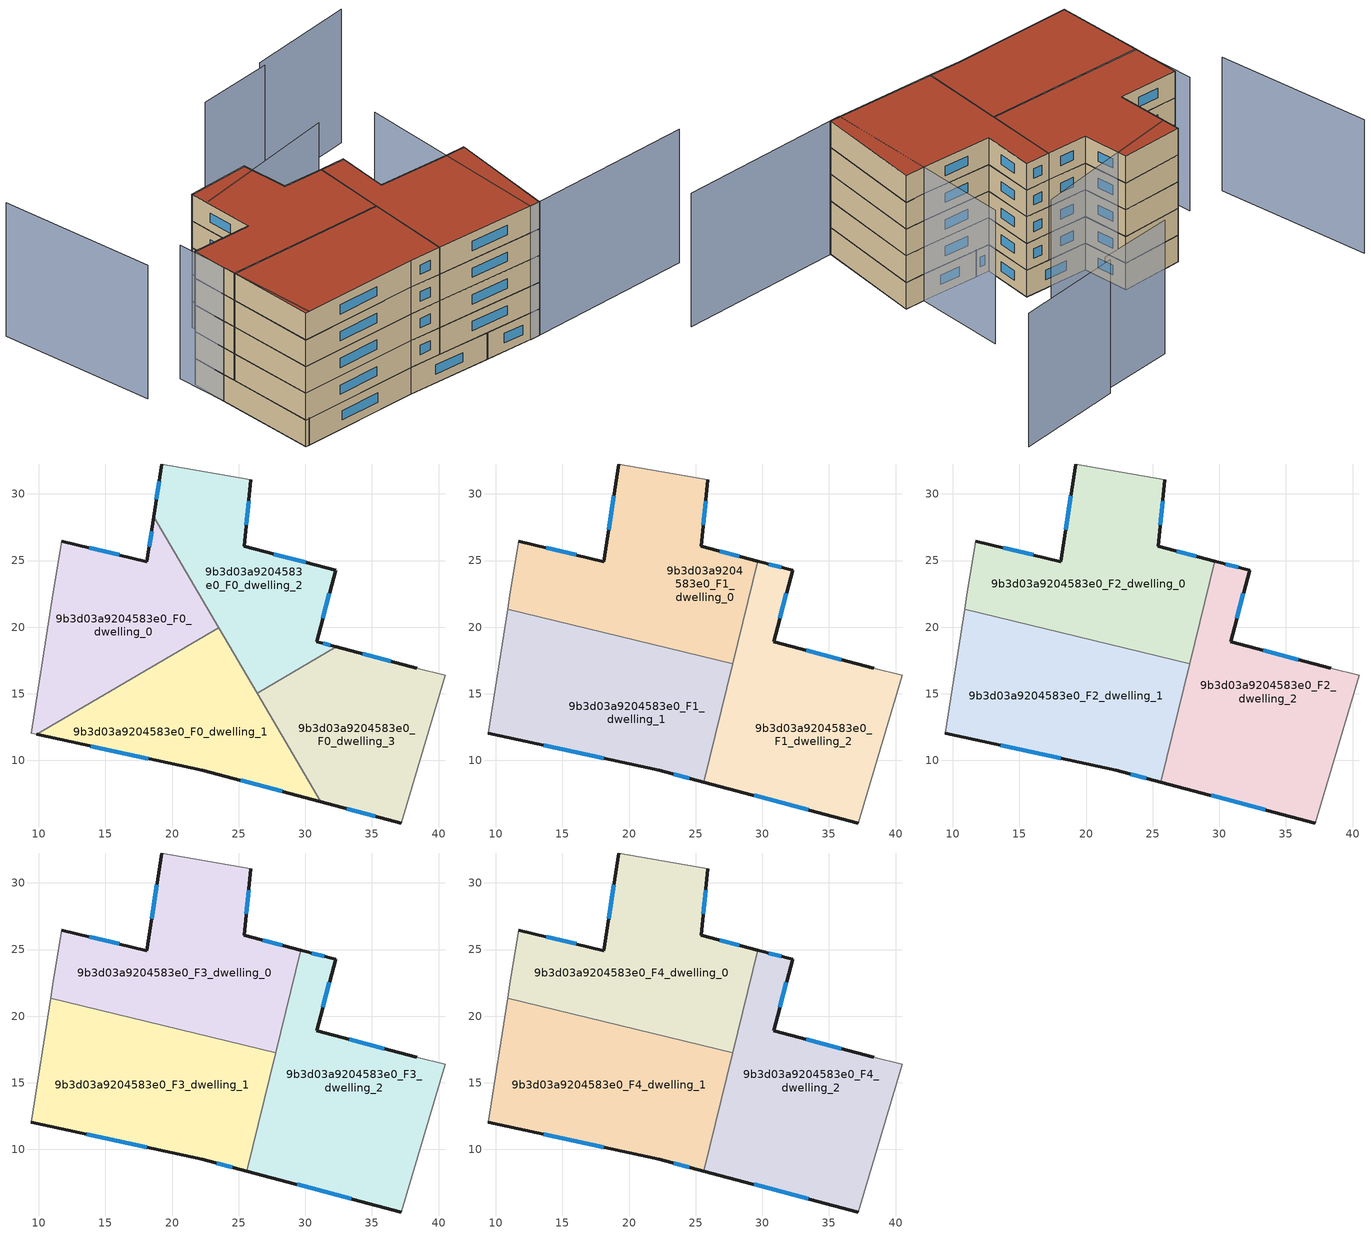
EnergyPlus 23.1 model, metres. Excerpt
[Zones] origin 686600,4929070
9b3d03a9204583e0_F0_dwelling_0
 floor ground (EU_floor_Construction): 23.51,19.96 18.63,28.3 18.1,24.92 11.71,26.46 11.09,22.67 9.44,12.04 9.85,11.96 z0
 wall outside (EU_wall_Construction): 11.71,26.46 18.1,24.92 18.63,28.3 z0:3
 wall adiabatic (EU_wall_Construction): 9.85,11.96 9.44,12.04 11.09,22.67 11.71,26.46 z0:3
 wall to 9b3d03a9204583e0_F0_dwelling_1 (EU_wall_Construction): 23.51,19.96 9.85,11.96 z0:3
 wall to 9b3d03a9204583e0_F0_dwelling_2 (EU_wall_Construction): 18.63,28.3 23.51,19.96 z0:3
 window (EU_Window_Construction): 13.79,25.96 16.02,25.43 / 18.27,26.02 18.46,27.21 z0.98:2.02
9b3d03a9204583e0_F0_dwelling_1
 floor ground (EU_floor_Construction): 31.16,6.91 23.51,19.96 9.85,11.96 22.26,9.26 z0
 wall outside (EU_wall_Construction): 31.16,6.91 22.26,9.26 9.85,11.96 z0:3
 wall to 9b3d03a9204583e0_F0_dwelling_3 (EU_wall_Construction): 26.39,15.05 31.16,6.91 z0:3
 wall to 9b3d03a9204583e0_F0_dwelling_2 (EU_wall_Construction): 23.51,19.96 26.39,15.05 z0:3
 window (EU_Window_Construction): 18.22,10.14 13.88,11.08 / 28.26,7.67 25.15,8.5 z0.98:2.02
9b3d03a9204583e0_F0_dwelling_2
 floor ground (EU_floor_Construction): 32.33,18.53 30.86,18.92 32.27,24.27 25.42,26.06 25.9,31.06 19.23,32.24 18.63,28.3 26.39,15.05 z0
 wall outside (EU_wall_Construction): 18.63,28.3 19.23,32.24 / 25.9,31.06 25.42,26.06 32.27,24.27 30.86,18.92 32.33,18.53 z0:3
 wall to 9b3d03a9204583e0_F0_dwelling_3 (EU_wall_Construction): 32.33,18.53 26.39,15.05 z0:3
 wall adiabatic (EU_wall_Construction): 19.23,32.24 25.9,31.06 z0:3
 window (EU_Window_Construction): 31.34,18.8 31.85,18.66 / 18.82,29.59 19.04,30.96 / 25.74,29.44 25.57,27.69 / 27.64,25.48 30.04,24.86 / 31.81,22.53 31.32,20.66 z0.98:2.02
9b3d03a9204583e0_F0_dwelling_3
 floor ground (EU_floor_Construction): 37.19,5.3 40.49,16.4 38.36,16.9 32.33,18.53 26.39,15.05 31.16,6.91 z0
 wall outside (EU_wall_Construction): 37.19,5.3 31.16,6.91 / 32.33,18.53 38.36,16.9 z0:3
 wall adiabatic (EU_wall_Construction): 38.36,16.9 40.49,16.4 37.19,5.3 z0:3
 window (EU_Window_Construction): 35.23,5.83 33.12,6.38 / 34.29,18 36.4,17.43 z0.98:2.02
9b3d03a9204583e0_F1_dwelling_0
 floor to 9b3d03a9204583e0_F0_dwelling_0 (EU_floor_Construction): 23.51,19.96 18.63,28.3 18.1,24.92 11.71,26.46 11.09,22.67 10.88,21.34 21.48,18.77 z3
 floor to 9b3d03a9204583e0_F0_dwelling_2 (EU_floor_Construction): 27.77,17.24 29.65,24.96 25.42,26.06 25.9,31.06 19.23,32.24 18.63,28.3 24.66,17.99 z3
 floor to 9b3d03a9204583e0_F0_dwelling_1 (EU_floor_Construction): 24.66,17.99 23.51,19.96 21.48,18.77 z3
 wall outside (EU_wall_Construction): 25.9,31.06 25.42,26.06 29.65,24.96 / 11.71,26.46 18.1,24.92 19.23,32.24 z3:6
 wall adiabatic (EU_wall_Construction): 19.23,32.24 25.9,31.06 / 10.88,21.34 11.09,22.67 11.71,26.46 z3:6
 wall to 9b3d03a9204583e0_F1_dwelling_1 (EU_wall_Construction): 27.77,17.24 10.88,21.34 z3:6
 wall to 9b3d03a9204583e0_F1_dwelling_2 (EU_wall_Construction): 29.65,24.96 27.77,17.24 z3:6
 window (EU_Window_Construction): 18.47,27.31 18.87,29.86 / 25.74,29.44 25.57,27.69 / 26.79,25.7 28.27,25.32 / 13.79,25.96 16.02,25.43 z3.98:5.02
9b3d03a9204583e0_F1_dwelling_1
 floor to 9b3d03a9204583e0_F0_dwelling_1 (EU_floor_Construction): 25.62,8.37 26.99,14.02 24.66,17.99 21.48,18.77 9.85,11.96 22.26,9.26 z3
 floor to 9b3d03a9204583e0_F0_dwelling_0 (EU_floor_Construction): 21.48,18.77 10.88,21.34 9.44,12.04 9.85,11.96 z3
 floor to 9b3d03a9204583e0_F0_dwelling_2 (EU_floor_Construction): 27.38,15.63 27.77,17.24 24.66,17.99 26.39,15.05 z3
 floor to 9b3d03a9204583e0_F0_dwelling_3 (EU_floor_Construction): 26.99,14.02 27.38,15.63 26.39,15.05 z3
 wall outside (EU_wall_Construction): 25.62,8.37 22.26,9.26 9.44,12.04 z3:6
 wall adiabatic (EU_wall_Construction): 9.44,12.04 10.88,21.34 z3:6
 wall to 9b3d03a9204583e0_F1_dwelling_2 (EU_wall_Construction): 27.77,17.24 25.62,8.37 z3:6
 window (EU_Window_Construction): 18.09,10.17 13.6,11.14 / 24.53,8.66 23.35,8.97 z3.98:5.02
9b3d03a9204583e0_F1_dwelling_2
 floor to 9b3d03a9204583e0_F0_dwelling_2 (EU_floor_Construction): 32.33,18.53 30.86,18.92 32.27,24.27 29.65,24.96 27.38,15.63 z3
 floor to 9b3d03a9204583e0_F0_dwelling_3 (EU_floor_Construction): 37.19,5.3 40.49,16.4 38.36,16.9 32.33,18.53 27.38,15.63 26.99,14.02 31.16,6.91 z3
 floor to 9b3d03a9204583e0_F0_dwelling_1 (EU_floor_Construction): 31.16,6.91 26.99,14.02 25.62,8.37 z3
 wall outside (EU_wall_Construction): 37.19,5.3 25.62,8.37 / 29.65,24.96 32.27,24.27 30.86,18.92 38.36,16.9 z3:6
 wall adiabatic (EU_wall_Construction): 38.36,16.9 40.49,16.4 37.19,5.3 z3:6
 window (EU_Window_Construction): 33.43,6.3 29.38,7.38 / 30.5,24.74 31.41,24.5 / 31.81,22.53 31.32,20.66 / 33.3,18.27 35.93,17.56 z3.98:5.02
9b3d03a9204583e0_F2_dwelling_0
 floor to 9b3d03a9204583e0_F1_dwelling_0 (EU_floor_Construction): 27.77,17.24 29.65,24.96 25.42,26.06 25.9,31.06 19.23,32.24 18.1,24.92 11.71,26.46 11.09,22.67 10.88,21.34 z6
 wall outside (EU_wall_Construction): 25.9,31.06 25.42,26.06 29.65,24.96 / 11.71,26.46 18.1,24.92 19.23,32.24 z6:9
 wall adiabatic (EU_wall_Construction): 19.23,32.24 25.9,31.06 / 10.88,21.34 11.09,22.67 11.71,26.46 z6:9
 wall to 9b3d03a9204583e0_F2_dwelling_1 (EU_wall_Construction): 27.77,17.24 10.88,21.34 z6:9
 wall to 9b3d03a9204583e0_F2_dwelling_2 (EU_wall_Construction): 29.65,24.96 27.77,17.24 z6:9
 window (EU_Window_Construction): 18.47,27.31 18.87,29.86 / 25.74,29.44 25.57,27.69 / 26.79,25.7 28.27,25.32 / 13.79,25.96 16.02,25.43 z6.98:8.02
9b3d03a9204583e0_F2_dwelling_1
 floor to 9b3d03a9204583e0_F1_dwelling_1 (EU_floor_Construction): 25.62,8.37 27.77,17.24 10.88,21.34 9.44,12.04 22.26,9.26 z6
 wall outside (EU_wall_Construction): 25.62,8.37 22.26,9.26 9.44,12.04 z6:9
 wall adiabatic (EU_wall_Construction): 9.44,12.04 10.88,21.34 z6:9
 wall to 9b3d03a9204583e0_F2_dwelling_2 (EU_wall_Construction): 27.77,17.24 25.62,8.37 z6:9
 window (EU_Window_Construction): 18.09,10.17 13.6,11.14 / 24.53,8.66 23.35,8.97 z6.98:8.02
9b3d03a9204583e0_F2_dwelling_2
 floor to 9b3d03a9204583e0_F1_dwelling_2 (EU_floor_Construction): 37.19,5.3 40.49,16.4 38.36,16.9 30.86,18.92 32.27,24.27 29.65,24.96 25.62,8.37 z6
 wall outside (EU_wall_Construction): 37.19,5.3 25.62,8.37 / 29.65,24.96 32.27,24.27 30.86,18.92 38.36,16.9 z6:9
 wall adiabatic (EU_wall_Construction): 38.36,16.9 40.49,16.4 37.19,5.3 z6:9
 window (EU_Window_Construction): 33.43,6.3 29.38,7.38 / 30.5,24.74 31.41,24.5 / 31.81,22.53 31.32,20.66 / 33.3,18.27 35.93,17.56 z6.98:8.02
9b3d03a9204583e0_F3_dwelling_0
 floor to 9b3d03a9204583e0_F2_dwelling_0 (EU_floor_Construction): 27.77,17.24 29.65,24.96 25.42,26.06 25.9,31.06 19.23,32.24 18.1,24.92 11.71,26.46 11.09,22.67 10.88,21.34 z9
 wall outside (EU_wall_Construction): 25.9,31.06 25.42,26.06 29.65,24.96 / 11.71,26.46 18.1,24.92 19.23,32.24 z9:12
 wall adiabatic (EU_wall_Construction): 19.23,32.24 25.9,31.06 / 10.88,21.34 11.09,22.67 11.71,26.46 z9:12
 wall to 9b3d03a9204583e0_F3_dwelling_1 (EU_wall_Construction): 27.77,17.24 10.88,21.34 z9:12
 wall to 9b3d03a9204583e0_F3_dwelling_2 (EU_wall_Construction): 29.65,24.96 27.77,17.24 z9:12
 window (EU_Window_Construction): 18.47,27.31 18.87,29.86 / 25.74,29.44 25.57,27.69 / 26.79,25.7 28.27,25.32 / 13.79,25.96 16.02,25.43 z9.98:11.02
9b3d03a9204583e0_F3_dwelling_1
 floor to 9b3d03a9204583e0_F2_dwelling_1 (EU_floor_Construction): 25.62,8.37 27.77,17.24 10.88,21.34 9.44,12.04 22.26,9.26 z9
 wall outside (EU_wall_Construction): 25.62,8.37 22.26,9.26 9.44,12.04 z9:12
 wall adiabatic (EU_wall_Construction): 9.44,12.04 10.88,21.34 z9:12
 wall to 9b3d03a9204583e0_F3_dwelling_2 (EU_wall_Construction): 27.77,17.24 25.62,8.37 z9:12
 window (EU_Window_Construction): 18.09,10.17 13.6,11.14 / 24.53,8.66 23.35,8.97 z9.98:11.02
9b3d03a9204583e0_F3_dwelling_2
 floor to 9b3d03a9204583e0_F2_dwelling_2 (EU_floor_Construction): 37.19,5.3 40.49,16.4 38.36,16.9 30.86,18.92 32.27,24.27 29.65,24.96 25.62,8.37 z9
 wall outside (EU_wall_Construction): 37.19,5.3 25.62,8.37 / 29.65,24.96 32.27,24.27 30.86,18.92 38.36,16.9 z9:12
 wall adiabatic (EU_wall_Construction): 38.36,16.9 40.49,16.4 37.19,5.3 z9:12
 window (EU_Window_Construction): 33.43,6.3 29.38,7.38 / 30.5,24.74 31.41,24.5 / 31.81,22.53 31.32,20.66 / 33.3,18.27 35.93,17.56 z9.98:11.02
9b3d03a9204583e0_F4_dwelling_0
 floor to 9b3d03a9204583e0_F3_dwelling_0 (EU_floor_Construction): 27.77,17.24 29.65,24.96 25.42,26.06 25.9,31.06 19.23,32.24 18.1,24.92 11.71,26.46 11.09,22.67 10.88,21.34 z12
 wall outside (EU_wall_Construction): 25.9,31.06 25.42,26.06 29.65,24.96 / 11.71,26.46 18.1,24.92 19.23,32.24 z12:15
 wall adiabatic (EU_wall_Construction): 19.23,32.24 25.9,31.06 / 10.88,21.34 11.09,22.67 11.71,26.46 z12:15
 wall to 9b3d03a9204583e0_F4_dwelling_1 (EU_wall_Construction): 27.77,17.24 10.88,21.34 z12:15
 wall to 9b3d03a9204583e0_F4_dwelling_2 (EU_wall_Construction): 29.65,24.96 27.77,17.24 z12:15
 window (EU_Window_Construction): 18.47,27.31 18.87,29.86 / 25.74,29.44 25.57,27.69 / 26.79,25.7 28.27,25.32 / 13.79,25.96 16.02,25.43 z12.98:14.02
 roof outside (EU_roof_Construction): 25.9,31.06 25.42,26.06 29.65,24.96 27.77,17.24 10.88,21.34 11.09,22.67 11.71,26.46 18.1,24.92 19.23,32.24 z15
9b3d03a9204583e0_F4_dwelling_1
 floor to 9b3d03a9204583e0_F3_dwelling_1 (EU_floor_Construction): 25.62,8.37 27.77,17.24 10.88,21.34 9.44,12.04 22.26,9.26 z12
 wall outside (EU_wall_Construction): 25.62,8.37 22.26,9.26 9.44,12.04 z12:15
 wall adiabatic (EU_wall_Construction): 9.44,12.04 10.88,21.34 z12:15
 wall to 9b3d03a9204583e0_F4_dwelling_2 (EU_wall_Construction): 27.77,17.24 25.62,8.37 z12:15
 window (EU_Window_Construction): 18.09,10.17 13.6,11.14 / 24.53,8.66 23.35,8.97 z12.98:14.02
 roof outside (EU_roof_Construction): 27.77,17.24 25.62,8.37 22.26,9.26 9.44,12.04 10.88,21.34 z15
9b3d03a9204583e0_F4_dwelling_2
 floor to 9b3d03a9204583e0_F3_dwelling_2 (EU_floor_Construction): 37.19,5.3 40.49,16.4 38.36,16.9 30.86,18.92 32.27,24.27 29.65,24.96 25.62,8.37 z12
 wall outside (EU_wall_Construction): 37.19,5.3 25.62,8.37 / 29.65,24.96 32.27,24.27 30.86,18.92 38.36,16.9 z12:15
 wall adiabatic (EU_wall_Construction): 38.36,16.9 40.49,16.4 37.19,5.3 z12:15
 window (EU_Window_Construction): 33.43,6.3 29.38,7.38 / 30.5,24.74 31.41,24.5 / 31.81,22.53 31.32,20.66 / 33.3,18.27 35.93,17.56 z12.98:14.02
 roof outside (EU_roof_Construction): 32.27,24.27 30.86,18.92 38.36,16.9 40.49,16.4 37.19,5.3 25.62,8.37 29.65,24.96 z15
shading: 54.57,1.88 36.12,5.52 / 36.12,5.52 40.25,26.46 / 11.71,28.15 9.87,12 / 7.94,45.43 7.31,28.66 / 35.77,29.68 19.16,30.33 / 52.29,39.07 40.65,39.98 / 40.58,39.37 32.35,40.25 z0:15
[Building]
EU S2 Campaign: North Axis=0; Terrain=City; Solar Distribution=FullExterior
[Site:Location]
Bologna: Latitude=44.5; Longitude=11.25; Time Zone=1; Elevation=37
[SizingPeriod:WeatherFileDays]
AnnualSizingPeriod: Begin Month=1; Begin Day of Month=1; End Month=12; End Day of Month=31; Day of Week for Start Day=Monday; Use Weather File Daylight Saving Period=No; Use Weather File Rain and Snow Indicators=No
[MATERIAL]
EU_InternalMass_Material: Roughness=MediumRough; Thickness=0.1; Conductivity=1; Density=1800; Specific Heat=900; Thermal Absorptance=0.9; Solar Absorptance=0.7; Visible Absorptance=0.7
[MATERIAL:NOMASS] Roughness=MediumRough; Thermal Absorptance=0.9; Solar Absorptance=0.7; Visible Absorptance=0.7
Name | Thermal Resistance
EU_wall_NoMass | 0.905828
EU_roof_NoMass | 0.37593
EU_floor_NoMass | 0.67114
[WINDOWMATERIAL:SIMPLEGLAZINGSYSTEM]
EU_Window_SimpleGlazing: UFactor=4.52486; Solar Heat Gain Coefficient=0.85; Visible Transmittance=0.85
[CONSTRUCTION]
EU_wall_Construction: EU_wall_NoMass
EU_roof_Construction: EU_roof_NoMass
EU_floor_Construction: EU_floor_NoMass
EU_InternalMass_Construction: EU_InternalMass_Material
EU_Window_Construction: EU_Window_SimpleGlazing
[ZONE] Type=1; Multiplier=1; Ceiling Height=autocalculate; Floor Area=autocalculate; Part of Total Floor Area=Yes
Name | Volume
9b3d03a9204583e0_F0_dwelling_0 | 351.341
9b3d03a9204583e0_F1_dwelling_0; 9b3d03a9204583e0_F2_dwelling_0; 9b3d03a9204583e0_F3_dwelling_0; 9b3d03a9204583e0_F4_dwelling_0 | 468.466
9b3d03a9204583e0_F0_dwelling_1 | 351.325
9b3d03a9204583e0_F1_dwelling_1; 9b3d03a9204583e0_F2_dwelling_1; 9b3d03a9204583e0_F3_dwelling_1; 9b3d03a9204583e0_F4_dwelling_1 | 468.437
9b3d03a9204583e0_F0_dwelling_2 | 351.349
9b3d03a9204583e0_F1_dwelling_2; 9b3d03a9204583e0_F2_dwelling_2; 9b3d03a9204583e0_F3_dwelling_2; 9b3d03a9204583e0_F4_dwelling_2 | 468.495
9b3d03a9204583e0_F0_dwelling_3 | 351.365
[INTERNALMASS] Construction=EU_InternalMass_Construction
Name | Zone or ZoneList | Surface Area
9b3d03a9204583e0_F0_dwelling_0_EU_InternalMass | 9b3d03a9204583e0_F0_dwelling_0 | 117.114
9b3d03a9204583e0_F0_dwelling_1_EU_InternalMass | 9b3d03a9204583e0_F0_dwelling_1 | 117.11
9b3d03a9204583e0_F0_dwelling_2_EU_InternalMass | 9b3d03a9204583e0_F0_dwelling_2 | 117.118
9b3d03a9204583e0_F0_dwelling_3_EU_InternalMass | 9b3d03a9204583e0_F0_dwelling_3 | 117.122
9b3d03a9204583e0_F1_dwelling_0_EU_InternalMass | 9b3d03a9204583e0_F1_dwelling_0 | 156.155
9b3d03a9204583e0_F1_dwelling_1_EU_InternalMass | 9b3d03a9204583e0_F1_dwelling_1 | 156.144
9b3d03a9204583e0_F1_dwelling_2_EU_InternalMass | 9b3d03a9204583e0_F1_dwelling_2 | 156.165
9b3d03a9204583e0_F2_dwelling_0_EU_InternalMass | 9b3d03a9204583e0_F2_dwelling_0 | 156.155
9b3d03a9204583e0_F2_dwelling_1_EU_InternalMass | 9b3d03a9204583e0_F2_dwelling_1 | 156.144
9b3d03a9204583e0_F2_dwelling_2_EU_InternalMass | 9b3d03a9204583e0_F2_dwelling_2 | 156.165
9b3d03a9204583e0_F3_dwelling_0_EU_InternalMass | 9b3d03a9204583e0_F3_dwelling_0 | 156.155
9b3d03a9204583e0_F3_dwelling_1_EU_InternalMass | 9b3d03a9204583e0_F3_dwelling_1 | 156.144
9b3d03a9204583e0_F3_dwelling_2_EU_InternalMass | 9b3d03a9204583e0_F3_dwelling_2 | 156.165
9b3d03a9204583e0_F4_dwelling_0_EU_InternalMass | 9b3d03a9204583e0_F4_dwelling_0 | 156.155
9b3d03a9204583e0_F4_dwelling_1_EU_InternalMass | 9b3d03a9204583e0_F4_dwelling_1 | 156.144
9b3d03a9204583e0_F4_dwelling_2_EU_InternalMass | 9b3d03a9204583e0_F4_dwelling_2 | 156.165
[OTHEREQUIPMENT] Fuel Type=Electricity; Design Level Calculation Method=Watts/Area; Power per Zone Floor Area=1; Fraction Latent=0; Fraction Radiant=0; Fraction Lost=0; Carbon Dioxide Generation Rate=0; EndUse Subcategory=EU_Step8_InternalGains
Name | Zone or ZoneList or Space or SpaceList | Schedule
EU_Step8_InternalGain_9b3d03a9204583e0_F0_dwelling_0_f000 | 9b3d03a9204583e0_F0_dwelling_0 | EU_Step8_GainSchedule_9b3d03a9204583e0_F0_dwelling_0_f000
EU_Step8_InternalGain_9b3d03a9204583e0_F0_dwelling_1_f000 | 9b3d03a9204583e0_F0_dwelling_1 | EU_Step8_GainSchedule_9b3d03a9204583e0_F0_dwelling_1_f000
EU_Step8_InternalGain_9b3d03a9204583e0_F0_dwelling_2_f000 | 9b3d03a9204583e0_F0_dwelling_2 | EU_Step8_GainSchedule_9b3d03a9204583e0_F0_dwelling_2_f000
EU_Step8_InternalGain_9b3d03a9204583e0_F0_dwelling_3_f000 | 9b3d03a9204583e0_F0_dwelling_3 | EU_Step8_GainSchedule_9b3d03a9204583e0_F0_dwelling_3_f000
EU_Step8_InternalGain_9b3d03a9204583e0_F1_dwelling_0_f000 | 9b3d03a9204583e0_F1_dwelling_0 | EU_Step8_GainSchedule_9b3d03a9204583e0_F1_dwelling_0_f000
EU_Step8_InternalGain_9b3d03a9204583e0_F1_dwelling_1_f000 | 9b3d03a9204583e0_F1_dwelling_1 | EU_Step8_GainSchedule_9b3d03a9204583e0_F1_dwelling_1_f000
EU_Step8_InternalGain_9b3d03a9204583e0_F1_dwelling_2_f000 | 9b3d03a9204583e0_F1_dwelling_2 | EU_Step8_GainSchedule_9b3d03a9204583e0_F1_dwelling_2_f000
EU_Step8_InternalGain_9b3d03a9204583e0_F2_dwelling_0_f000 | 9b3d03a9204583e0_F2_dwelling_0 | EU_Step8_GainSchedule_9b3d03a9204583e0_F2_dwelling_0_f000
EU_Step8_InternalGain_9b3d03a9204583e0_F2_dwelling_1_f000 | 9b3d03a9204583e0_F2_dwelling_1 | EU_Step8_GainSchedule_9b3d03a9204583e0_F2_dwelling_1_f000
EU_Step8_InternalGain_9b3d03a9204583e0_F2_dwelling_2_f000 | 9b3d03a9204583e0_F2_dwelling_2 | EU_Step8_GainSchedule_9b3d03a9204583e0_F2_dwelling_2_f000
EU_Step8_InternalGain_9b3d03a9204583e0_F3_dwelling_0_f000 | 9b3d03a9204583e0_F3_dwelling_0 | EU_Step8_GainSchedule_9b3d03a9204583e0_F3_dwelling_0_f000
EU_Step8_InternalGain_9b3d03a9204583e0_F3_dwelling_1_f000 | 9b3d03a9204583e0_F3_dwelling_1 | EU_Step8_GainSchedule_9b3d03a9204583e0_F3_dwelling_1_f000
EU_Step8_InternalGain_9b3d03a9204583e0_F3_dwelling_2_f000 | 9b3d03a9204583e0_F3_dwelling_2 | EU_Step8_GainSchedule_9b3d03a9204583e0_F3_dwelling_2_f000
EU_Step8_InternalGain_9b3d03a9204583e0_F4_dwelling_0_f000 | 9b3d03a9204583e0_F4_dwelling_0 | EU_Step8_GainSchedule_9b3d03a9204583e0_F4_dwelling_0_f000
EU_Step8_InternalGain_9b3d03a9204583e0_F4_dwelling_1_f000 | 9b3d03a9204583e0_F4_dwelling_1 | EU_Step8_GainSchedule_9b3d03a9204583e0_F4_dwelling_1_f000
EU_Step8_InternalGain_9b3d03a9204583e0_F4_dwelling_2_f000 | 9b3d03a9204583e0_F4_dwelling_2 | EU_Step8_GainSchedule_9b3d03a9204583e0_F4_dwelling_2_f000
[ZONEVENTILATION:DESIGNFLOWRATE] Schedule=EU_AlwaysOn; Design Flow Rate Calculation Method=AirChanges/Hour; Air Changes per Hour=0.73129; Ventilation Type=Natural; Fan Pressure Rise=0; Fan Total Efficiency=1; Constant Term Coefficient=1; Temperature Term Coefficient=0; Velocity Term Coefficient=0; Velocity Squared Term Coefficient=0; Minimum Indoor Temperature=-100; Maximum Indoor Temperature=100; Delta Temperature=-100; Minimum Outdoor Temperature=-100; Maximum Outdoor Temperature=100; Maximum Wind Speed=40
Name | Zone or ZoneList or Space or SpaceList
EU_ConstantAir_9b3d03a9204583e0_F0_dwelling_0 | 9b3d03a9204583e0_F0_dwelling_0
EU_ConstantAir_9b3d03a9204583e0_F0_dwelling_1 | 9b3d03a9204583e0_F0_dwelling_1
EU_ConstantAir_9b3d03a9204583e0_F0_dwelling_2 | 9b3d03a9204583e0_F0_dwelling_2
EU_ConstantAir_9b3d03a9204583e0_F0_dwelling_3 | 9b3d03a9204583e0_F0_dwelling_3
EU_ConstantAir_9b3d03a9204583e0_F1_dwelling_0 | 9b3d03a9204583e0_F1_dwelling_0
EU_ConstantAir_9b3d03a9204583e0_F1_dwelling_1 | 9b3d03a9204583e0_F1_dwelling_1
EU_ConstantAir_9b3d03a9204583e0_F1_dwelling_2 | 9b3d03a9204583e0_F1_dwelling_2
EU_ConstantAir_9b3d03a9204583e0_F2_dwelling_0 | 9b3d03a9204583e0_F2_dwelling_0
EU_ConstantAir_9b3d03a9204583e0_F2_dwelling_1 | 9b3d03a9204583e0_F2_dwelling_1
EU_ConstantAir_9b3d03a9204583e0_F2_dwelling_2 | 9b3d03a9204583e0_F2_dwelling_2
EU_ConstantAir_9b3d03a9204583e0_F3_dwelling_0 | 9b3d03a9204583e0_F3_dwelling_0
EU_ConstantAir_9b3d03a9204583e0_F3_dwelling_1 | 9b3d03a9204583e0_F3_dwelling_1
EU_ConstantAir_9b3d03a9204583e0_F3_dwelling_2 | 9b3d03a9204583e0_F3_dwelling_2
EU_ConstantAir_9b3d03a9204583e0_F4_dwelling_0 | 9b3d03a9204583e0_F4_dwelling_0
EU_ConstantAir_9b3d03a9204583e0_F4_dwelling_1 | 9b3d03a9204583e0_F4_dwelling_1
EU_ConstantAir_9b3d03a9204583e0_F4_dwelling_2 | 9b3d03a9204583e0_F4_dwelling_2
[HVACTEMPLATE:THERMOSTAT] Constant Heating Setpoint=20; Constant Cooling Setpoint=50
EU_HeatOnly_9b3d03a9204583e0_F0_dwelling_0; EU_HeatOnly_9b3d03a9204583e0_F0_dwelling_1; EU_HeatOnly_9b3d03a9204583e0_F0_dwelling_2; EU_HeatOnly_9b3d03a9204583e0_F0_dwelling_3; EU_HeatOnly_9b3d03a9204583e0_F1_dwelling_0; EU_HeatOnly_9b3d03a9204583e0_F1_dwelling_1; EU_HeatOnly_9b3d03a9204583e0_F1_dwelling_2; EU_HeatOnly_9b3d03a9204583e0_F2_dwelling_0; EU_HeatOnly_9b3d03a9204583e0_F2_dwelling_1; EU_HeatOnly_9b3d03a9204583e0_F2_dwelling_2; EU_HeatOnly_9b3d03a9204583e0_F3_dwelling_0; EU_HeatOnly_9b3d03a9204583e0_F3_dwelling_1; EU_HeatOnly_9b3d03a9204583e0_F3_dwelling_2; EU_HeatOnly_9b3d03a9204583e0_F4_dwelling_0; EU_HeatOnly_9b3d03a9204583e0_F4_dwelling_1; EU_HeatOnly_9b3d03a9204583e0_F4_dwelling_2
[HVACTEMPLATE:ZONE:IDEALLOADSAIRSYSTEM] System Availability Schedule=EU_AlwaysOn; Maximum Heating Supply Air Temperature=50; Minimum Cooling Supply Air Temperature=13; Maximum Heating Supply Air Humidity Ratio=0.0156; Minimum Cooling Supply Air Humidity Ratio=0.0077; Heating Limit=NoLimit; Cooling Limit=NoLimit; Heating Availability Schedule=EU_AlwaysOn; Cooling Availability Schedule=EU_CoolingOff; Dehumidification Control Type=ConstantSensibleHeatRatio; Cooling Sensible Heat Ratio=0.7; Dehumidification Setpoint=60; Humidification Control Type=None; Humidification Setpoint=30; Outdoor Air Method=None; Outdoor Air Flow Rate per Person=0.00944; Outdoor Air Flow Rate per Zone Floor Area=0; Outdoor Air Flow Rate per Zone=0; Demand Controlled Ventilation Type=None; Outdoor Air Economizer Type=NoEconomizer; Heat Recovery Type=None; Sensible Heat Recovery Effectiveness=0.7; Latent Heat Recovery Effectiveness=0.65
Name | Template Thermostat
9b3d03a9204583e0_F0_dwelling_0 | EU_HeatOnly_9b3d03a9204583e0_F0_dwelling_0
9b3d03a9204583e0_F0_dwelling_1 | EU_HeatOnly_9b3d03a9204583e0_F0_dwelling_1
9b3d03a9204583e0_F0_dwelling_2 | EU_HeatOnly_9b3d03a9204583e0_F0_dwelling_2
9b3d03a9204583e0_F0_dwelling_3 | EU_HeatOnly_9b3d03a9204583e0_F0_dwelling_3
9b3d03a9204583e0_F1_dwelling_0 | EU_HeatOnly_9b3d03a9204583e0_F1_dwelling_0
9b3d03a9204583e0_F1_dwelling_1 | EU_HeatOnly_9b3d03a9204583e0_F1_dwelling_1
9b3d03a9204583e0_F1_dwelling_2 | EU_HeatOnly_9b3d03a9204583e0_F1_dwelling_2
9b3d03a9204583e0_F2_dwelling_0 | EU_HeatOnly_9b3d03a9204583e0_F2_dwelling_0
9b3d03a9204583e0_F2_dwelling_1 | EU_HeatOnly_9b3d03a9204583e0_F2_dwelling_1
9b3d03a9204583e0_F2_dwelling_2 | EU_HeatOnly_9b3d03a9204583e0_F2_dwelling_2
9b3d03a9204583e0_F3_dwelling_0 | EU_HeatOnly_9b3d03a9204583e0_F3_dwelling_0
9b3d03a9204583e0_F3_dwelling_1 | EU_HeatOnly_9b3d03a9204583e0_F3_dwelling_1
9b3d03a9204583e0_F3_dwelling_2 | EU_HeatOnly_9b3d03a9204583e0_F3_dwelling_2
9b3d03a9204583e0_F4_dwelling_0 | EU_HeatOnly_9b3d03a9204583e0_F4_dwelling_0
9b3d03a9204583e0_F4_dwelling_1 | EU_HeatOnly_9b3d03a9204583e0_F4_dwelling_1
9b3d03a9204583e0_F4_dwelling_2 | EU_HeatOnly_9b3d03a9204583e0_F4_dwelling_2
[SIZING:ZONE] Zone Cooling Design Supply Air Temperature Input Method=SupplyAirTemperature; Zone Cooling Design Supply Air Temperature=13; Zone Heating Design Supply Air Temperature Input Method=SupplyAirTemperature; Zone Heating Design Supply Air Temperature=50; Zone Cooling Design Supply Air Humidity Ratio=0.008; Zone Heating Design Supply Air Humidity Ratio=0.008; Cooling Design Air Flow Method=DesignDay; Cooling Design Air Flow Rate=0; Cooling Minimum Air Flow per Zone Floor Area=0.000762; Cooling Minimum Air Flow=0; Cooling Minimum Air Flow Fraction=0.2; Heating Design Air Flow Method=DesignDay; Heating Design Air Flow Rate=0; Heating Maximum Air Flow per Zone Floor Area=0.002032; Heating Maximum Air Flow=0.141576; Heating Maximum Air Flow Fraction=0.3; Account for Dedicated Outdoor Air System=No; Dedicated Outdoor Air System Control Strategy=NeutralSupplyAir; Dedicated Outdoor Air Low Setpoint Temperature for Design=autosize; Dedicated Outdoor Air High Setpoint Temperature for Design=autosize; Zone Load Sizing Method=Sensible Load Only No Latent Load; Zone Latent Cooling Design Supply Air Humidity Ratio Input Method=HumidityRatioDifference; Zone Cooling Design Supply Air Humidity Ratio Difference=0.005; Zone Latent Heating Design Supply Air Humidity Ratio Input Method=HumidityRatioDifference; Zone Humidification Design Supply Air Humidity Ratio Difference=0.005
9b3d03a9204583e0_F0_dwelling_0; 9b3d03a9204583e0_F0_dwelling_1; 9b3d03a9204583e0_F0_dwelling_2; 9b3d03a9204583e0_F0_dwelling_3; 9b3d03a9204583e0_F1_dwelling_0; 9b3d03a9204583e0_F1_dwelling_1; 9b3d03a9204583e0_F1_dwelling_2; 9b3d03a9204583e0_F2_dwelling_0; 9b3d03a9204583e0_F2_dwelling_1; 9b3d03a9204583e0_F2_dwelling_2; 9b3d03a9204583e0_F3_dwelling_0; 9b3d03a9204583e0_F3_dwelling_1; 9b3d03a9204583e0_F3_dwelling_2; 9b3d03a9204583e0_F4_dwelling_0; 9b3d03a9204583e0_F4_dwelling_1; 9b3d03a9204583e0_F4_dwelling_2
[SCHEDULE:CONSTANT]
Name | Hourly Value
EU_AlwaysOn | 1
EU_CoolingOff | 0
[SCHEDULE:FILE] Column Number=1; Rows to Skip at Top=0; Number of Hours of Data=8760; Column Separator=Comma; Interpolate to Timestep=No; Minutes per Item=60; Adjust Schedule for Daylight Savings=Yes
Name | File
EU_Step8_GainSchedule_9b3d03a9204583e0_F0_dwelling_0_f000 | ../../schedules/9b3d03a9204583e0/9b3d03a9204583e0_F0_dwelling_0_f000_gain.csv
EU_Step8_GainSchedule_9b3d03a9204583e0_F0_dwelling_1_f000 | ../../schedules/9b3d03a9204583e0/9b3d03a9204583e0_F0_dwelling_1_f000_gain.csv
EU_Step8_GainSchedule_9b3d03a9204583e0_F0_dwelling_2_f000 | ../../schedules/9b3d03a9204583e0/9b3d03a9204583e0_F0_dwelling_2_f000_gain.csv
EU_Step8_GainSchedule_9b3d03a9204583e0_F0_dwelling_3_f000 | ../../schedules/9b3d03a9204583e0/9b3d03a9204583e0_F0_dwelling_3_f000_gain.csv
EU_Step8_GainSchedule_9b3d03a9204583e0_F1_dwelling_0_f000 | ../../schedules/9b3d03a9204583e0/9b3d03a9204583e0_F1_dwelling_0_f000_gain.csv
EU_Step8_GainSchedule_9b3d03a9204583e0_F1_dwelling_1_f000 | ../../schedules/9b3d03a9204583e0/9b3d03a9204583e0_F1_dwelling_1_f000_gain.csv
EU_Step8_GainSchedule_9b3d03a9204583e0_F1_dwelling_2_f000 | ../../schedules/9b3d03a9204583e0/9b3d03a9204583e0_F1_dwelling_2_f000_gain.csv
EU_Step8_GainSchedule_9b3d03a9204583e0_F2_dwelling_0_f000 | ../../schedules/9b3d03a9204583e0/9b3d03a9204583e0_F2_dwelling_0_f000_gain.csv
EU_Step8_GainSchedule_9b3d03a9204583e0_F2_dwelling_1_f000 | ../../schedules/9b3d03a9204583e0/9b3d03a9204583e0_F2_dwelling_1_f000_gain.csv
EU_Step8_GainSchedule_9b3d03a9204583e0_F2_dwelling_2_f000 | ../../schedules/9b3d03a9204583e0/9b3d03a9204583e0_F2_dwelling_2_f000_gain.csv
EU_Step8_GainSchedule_9b3d03a9204583e0_F3_dwelling_0_f000 | ../../schedules/9b3d03a9204583e0/9b3d03a9204583e0_F3_dwelling_0_f000_gain.csv
EU_Step8_GainSchedule_9b3d03a9204583e0_F3_dwelling_1_f000 | ../../schedules/9b3d03a9204583e0/9b3d03a9204583e0_F3_dwelling_1_f000_gain.csv
EU_Step8_GainSchedule_9b3d03a9204583e0_F3_dwelling_2_f000 | ../../schedules/9b3d03a9204583e0/9b3d03a9204583e0_F3_dwelling_2_f000_gain.csv
EU_Step8_GainSchedule_9b3d03a9204583e0_F4_dwelling_0_f000 | ../../schedules/9b3d03a9204583e0/9b3d03a9204583e0_F4_dwelling_0_f000_gain.csv
EU_Step8_GainSchedule_9b3d03a9204583e0_F4_dwelling_1_f000 | ../../schedules/9b3d03a9204583e0/9b3d03a9204583e0_F4_dwelling_1_f000_gain.csv
EU_Step8_GainSchedule_9b3d03a9204583e0_F4_dwelling_2_f000 | ../../schedules/9b3d03a9204583e0/9b3d03a9204583e0_F4_dwelling_2_f000_gain.csv
